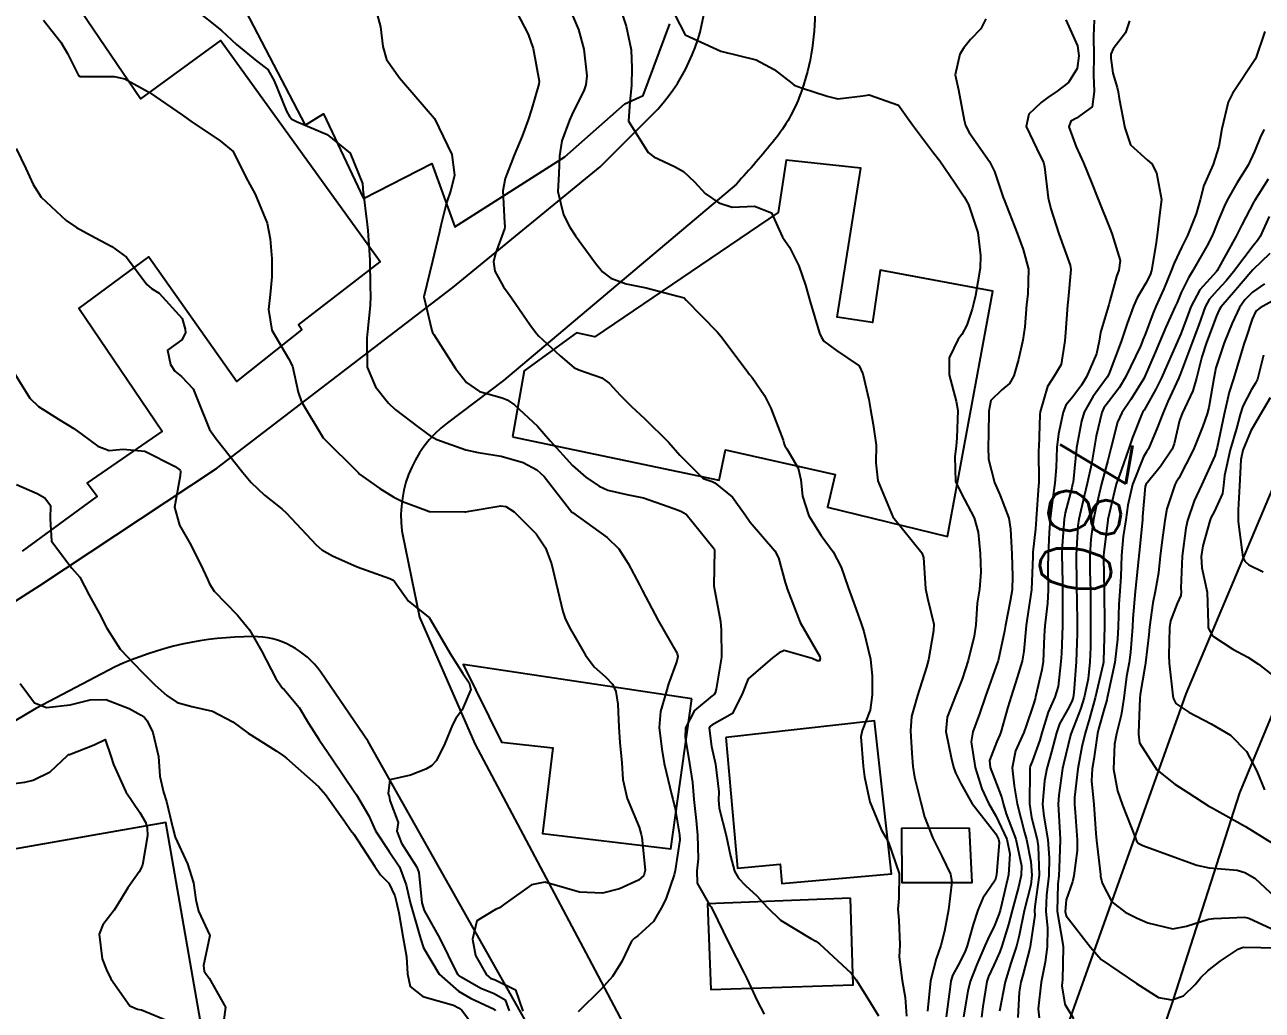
# Model space of a CAD drawing. Header units: metres. Extents: x 318500 to 325275, y 7408834 to 7428799.
# Drawn here: x 321720.1 to 321789.5, y 7422844.1 to 7422899.4 of the extents above; entities that cross this region are included whole.
import ezdxf
from ezdxf.enums import TextEntityAlignment as Align

# ---------------------------------------------------------------- set-up
doc = ezdxf.new("R2010")
doc.units = ezdxf.units.M
doc.header["$MEASUREMENT"] = 0
for name, color, linetype in [('Cotas', 45, 'Continuous'), ('Curvas de Nivel 1m', 11, 'Continuous'), ('Curvas de Nivel 5m', 15, 'Continuous'), ('Edificações', 30, 'Continuous'), ('Vias Primárias', 230, 'Continuous')]:
    doc.layers.add(name, color=color, linetype=linetype)
doc.styles.add('Style-STANDARD', font='STANDARD.shx')

msp = doc.modelspace()

# ---------------------------------------------------------------- linework, layer by layer
at = {"layer": 'Curvas de Nivel 1m', "flags": 128}
for points, elevation in [([(321729.604, 7422900.304), (321731.162, 7422899.065), (321731.994, 7422898.272), (321733.141, 7422897.337), (321733.761, 7422896.876), (321734.112, 7422896.245), (321734.805, 7422894.534), (321734.966, 7422894.232), (321735.098, 7422894.088), (321735.363, 7422893.959), (321737.085, 7422893.232), (321738.371, 7422892.187), (321739.053, 7422890.474), (321739.079, 7422890.208), (321739.075, 7422890.18), (321739.079, 7422890.15), (321739.321, 7422888.175), (321739.358, 7422887.831), (321739.48, 7422886.173), (321739.497, 7422884.693), (321739.505, 7422884.172), (321739.494, 7422883.64), (321739.345, 7422882.174), (321739.311, 7422881.798), (321739.317, 7422880.174), (321739.795, 7422879.062), (321740.512, 7422878.156), (321740.885, 7422877.806), (321742.214, 7422876.786), (321742.863, 7422876.321), (321743.238, 7422876.116), (321744.852, 7422875.539), (321745.548, 7422875.391), (321746.847, 7422875.173), (321748.066, 7422874.827), (321748.836, 7422874.419), (321749.244, 7422874.036), (321750.81, 7422872.044), (321750.845, 7422872.019), (321752.789, 7422870.614), (321753.437, 7422869.98), (321753.954, 7422869.154), (321754.595, 7422867.962), (321754.755, 7422867.656), (321755.635, 7422865.951), (321756.703, 7422864.11), (321756.754, 7422863.939), (321756.697, 7422863.671), (321756.218, 7422862.411), (321756.093, 7422861.946), (321755.765, 7422860.847), (321755.702, 7422859.949), (321755.846, 7422858.733), (321755.979, 7422857.946), (321756.406, 7422856.138), (321756.46, 7422855.941), (321756.592, 7422855.398), (321756.846, 7422853.936), (321756.852, 7422853.649), (321756.588, 7422851.939), (321756.537, 7422851.682), (321756.086, 7422850.383), (321755.88, 7422849.946), (321755.39, 7422849.068), (321754.495, 7422848.264), (321754.317, 7422848.138), (321754.156, 7422847.965), (321753.614, 7422846.832), (321753.091, 7422845.981), (321752.453, 7422845.285), (321751.15, 7422844.009)], 789), ([(321739.832, 7422900.17), (321740.066, 7422899.267), (321740.198, 7422898.164), (321740.411, 7422897.43), (321741.133, 7422896.403), (321741.255, 7422896.272), (321741.358, 7422896.147), (321743.1, 7422894.12), (321744.067, 7422892.11), (321744.229, 7422890.938), (321744.024, 7422890.11), (321743.763, 7422889.389), (321743.447, 7422888.116), (321743.374, 7422887.757), (321742.99, 7422886.12), (321742.504, 7422884.127), (321742.942, 7422882.221), (321742.989, 7422882.12), (321743.059, 7422881.998), (321744.268, 7422880.106), (321744.902, 7422879.309), (321745.62, 7422878.812), (321746.894, 7422878.445), (321747.176, 7422878.349), (321747.588, 7422878.06), (321748.872, 7422876.854), (321749.587, 7422876.033), (321750.84, 7422874.658), (321751.587, 7422874.009), (321752.328, 7422873.5), (321752.823, 7422873.268), (321753.881, 7422873.035), (321754.819, 7422872.837), (321756.518, 7422872.238), (321756.812, 7422872.129), (321756.955, 7422872.081), (321757.217, 7422871.934), (321758.781, 7422869.975), (321758.799, 7422869.91), (321758.76, 7422867.91), (321759.139, 7422865.904), (321759.181, 7422865.445), (321759.195, 7422863.903), (321758.891, 7422862.116), (321758.835, 7422861.908), (321758.783, 7422861.804), (321758.677, 7422861.726), (321757.675, 7422860.915), (321757.181, 7422859.932), (321757.159, 7422859.415), (321757.405, 7422857.928), (321757.56, 7422856.876), (321757.643, 7422855.924), (321757.767, 7422854.737), (321757.852, 7422853.921), (321757.877, 7422852.594), (321757.805, 7422851.921), (321757.828, 7422851.216), (321758.521, 7422850.011), (321758.567, 7422849.955), (321758.598, 7422849.909), (321758.683, 7422849.742), (321759.584, 7422847.894), (321760.464, 7422846.178), (321760.611, 7422845.878), (321761.194, 7422844.619), (321761.591, 7422843.868)], 788), ([(321747.719, 7422900.065), (321748.358, 7422898.862), (321748.624, 7422898.055), (321748.96, 7422896.223), (321748.95, 7422896.052), (321748.53, 7422894.627), (321748.356, 7422894.051), (321748.018, 7422893.124), (321747.568, 7422892.063), (321747.057, 7422890.763), (321746.936, 7422890.072), (321747.023, 7422888.276), (321747.049, 7422888.07), (321747.052, 7422888.037), (321747.018, 7422887.935), (321746.522, 7422886.553), (321746.415, 7422886.079), (321746.475, 7422885.567), (321746.976, 7422884.671), (321747.227, 7422884.321), (321747.41, 7422884.063), (321748.485, 7422882.509), (321748.831, 7422882.042), (321748.938, 7422881.927), (321750.144, 7422880.806), (321750.912, 7422880.16), (321751.195, 7422880.016), (321752.478, 7422879.568), (321752.903, 7422879.272), (321753.519, 7422878.604), (321754.152, 7422877.971), (321754.88, 7422877.293), (321756.249, 7422875.946), (321756.849, 7422875.238), (321758.158, 7422873.92), (321758.666, 7422873.75), (321758.828, 7422873.684), (321759.818, 7422872.888), (321760.526, 7422871.884), (321760.804, 7422871.486), (321762.191, 7422869.866), (321762.397, 7422869.484), (321762.762, 7422868.096), (321762.816, 7422867.915), (321762.834, 7422867.859), (321762.883, 7422867.733), (321763.61, 7422865.847), (321764.702, 7422863.941), (321764.731, 7422863.83), (321764.699, 7422863.693), (321764.566, 7422863.699), (321764.283, 7422863.836), (321762.706, 7422864.281), (321762.427, 7422864.14), (321762.061, 7422863.866), (321760.688, 7422862.693), (321760.38, 7422861.884), (321759.816, 7422860.74), (321758.653, 7422860.084), (321758.545, 7422860.019), (321758.511, 7422859.912), (321758.635, 7422858.896), (321758.852, 7422857.907), (321759.046, 7422856.345), (321759.033, 7422855.904), (321759.072, 7422855.424), (321759.451, 7422853.897), (321759.704, 7422852.741), (321759.925, 7422851.889), (321760.154, 7422851.503), (321760.532, 7422851.1), (321761.172, 7422850.519), (321761.759, 7422849.868), (321762.509, 7422849.145), (321764.201, 7422848.128), (321764.492, 7422847.968), (321764.687, 7422847.827), (321766.466, 7422846.179), (321766.75, 7422845.797), (321767.245, 7422844.999), (321767.999, 7422843.784)], 787), ([(321750.789, 7422900.026), (321751.166, 7422899.115), (321751.468, 7422898.015), (321751.634, 7422896.512), (321751.593, 7422896.013), (321751.472, 7422895.667), (321751.115, 7422894.993), (321750.796, 7422894.334), (321750.668, 7422894.024), (321750.243, 7422892.868), (321750.106, 7422892.03), (321750.064, 7422891.026), (321750.007, 7422890.03), (321750.338, 7422888.719), (321750.683, 7422888.023), (321751.013, 7422887.534), (321752.136, 7422886.003), (321752.516, 7422885.528), (321752.982, 7422885.175), (321753.853, 7422884.851), (321754.977, 7422884.618), (321756.754, 7422884.161), (321756.972, 7422884.108), (321757.092, 7422884.059), (321757.221, 7422883.936), (321758.944, 7422882.164), (321759.162, 7422881.908), (321759.904, 7422880.922), (321760.67, 7422879.892), (321760.774, 7422879.757), (321760.907, 7422879.593), (321761.615, 7422878.59), (321761.961, 7422877.869), (321762.651, 7422876.074), (321762.712, 7422875.861), (321762.752, 7422875.754), (321762.857, 7422875.594), (321763.502, 7422874.505), (321763.648, 7422873.848), (321763.736, 7422872.937), (321764.095, 7422871.841), (321764.793, 7422870.724), (321765.454, 7422869.82), (321765.903, 7422868.945), (321766.291, 7422867.807), (321766.742, 7422866.584), (321767.028, 7422865.797), (321767.173, 7422865.346), (321767.552, 7422863.791), (321767.637, 7422862.844), (321767.64, 7422861.79), (321767.53, 7422860.929), (321767.079, 7422859.796), (321767, 7422859.441), (321767.132, 7422857.795), (321767.22, 7422857.188), (321767.508, 7422855.791), (321768.169, 7422854.191), (321768.407, 7422853.782), (321768.566, 7422853.51), (321769.168, 7422851.771), (321769.145, 7422850.389), (321769.085, 7422849.772), (321769.141, 7422849.14), (321769.193, 7422847.769), (321769.165, 7422847.084), (321769.325, 7422845.767), (321769.493, 7422844.807), (321769.575, 7422843.763)], 786), ([(321756.582, 7422899.949), (321757.163, 7422898.811), (321759.15, 7422897.91), (321761.145, 7422897.422), (321762.146, 7422896.88), (321763.132, 7422896.099), (321763.276, 7422896.003), (321763.688, 7422895.852), (321765.123, 7422895.373), (321765.713, 7422895.232), (321767.124, 7422895.391), (321767.476, 7422895.453), (321769.116, 7422894.863), (321769.9, 7422893.768), (321771.077, 7422892.189), (321771.431, 7422891.746), (321772.286, 7422890.51), (321772.8, 7422889.733), (321773.043, 7422889.296), (321773.566, 7422887.722), (321773.716, 7422886.435), (321773.704, 7422885.719), (321773.447, 7422884.193), (321773.337, 7422883.724), (321773.262, 7422883.429), (321772.952, 7422882.537), (321772.666, 7422882.011), (321772.466, 7422881.735), (321771.966, 7422880.703), (321771.957, 7422879.74), (321772.36, 7422878.274), (321772.451, 7422877.734), (321772.389, 7422876.213), (321772.349, 7422875.735), (321772.273, 7422875.154), (321772.322, 7422873.735), (321772.825, 7422872.742), (321773.371, 7422871.722), (321773.594, 7422870.922), (321773.697, 7422869.716), (321773.734, 7422868.68), (321773.661, 7422867.716), (321773.541, 7422866.926), (321773.455, 7422865.719), (321773.368, 7422865.072), (321773.025, 7422863.725), (321772.689, 7422862.675), (321772.317, 7422861.725), (321771.86, 7422860.535), (321771.785, 7422859.733), (321772.079, 7422858.277), (321772.204, 7422857.726), (321772.311, 7422857.419), (321772.611, 7422856.812), (321773.243, 7422855.714), (321774.574, 7422853.985), (321774.732, 7422853.698), (321774.765, 7422853.499), (321774.624, 7422851.699), (321774.537, 7422851.394), (321773.855, 7422850.378), (321773.577, 7422849.709), (321773.308, 7422848.912), (321772.966, 7422847.715), (321772.843, 7422847.358), (321772.473, 7422846.615), (321772.155, 7422846.034), (321772.062, 7422845.726), (321771.995, 7422845.267), (321771.794, 7422843.73)], 784), ([(321774.022, 7422899.717), (321773.744, 7422899.149), (321773.162, 7422898.552), (321772.793, 7422898.096), (321772.563, 7422897.736), (321772.308, 7422896.569), (321772.491, 7422895.736), (321772.812, 7422894.026), (321772.875, 7422893.732), (321773.094, 7422893.339), (321774.227, 7422891.713), (321774.512, 7422891.156), (321775, 7422889.701), (321775.048, 7422889.568), (321775.768, 7422887.689), (321776.106, 7422886.779), (321776.412, 7422885.679), (321776.382, 7422884.276), (321776.304, 7422883.68), (321776.199, 7422882.434), (321776.094, 7422881.683), (321775.854, 7422880.611), (321775.582, 7422879.69), (321775.354, 7422879.252), (321774.908, 7422878.893), (321774.306, 7422878.302), (321774.185, 7422877.711), (321774.172, 7422876.408), (321774.141, 7422875.711), (321774.163, 7422875.02), (321774.508, 7422873.705), (321774.829, 7422872.982), (321775.311, 7422871.692), (321775.402, 7422871.09), (321775.475, 7422869.69), (321775.524, 7422868.445), (321775.49, 7422867.689), (321775.392, 7422867.049), (321775.121, 7422865.694), (321775.061, 7422865.359), (321774.711, 7422863.7), (321774.7, 7422863.664), (321773.995, 7422861.707), (321773.657, 7422860.718), (321773.289, 7422859.714), (321773.206, 7422859.15), (321773.421, 7422857.712), (321773.794, 7422856.523), (321774.168, 7422855.704), (321774.589, 7422854.993), (321775.199, 7422853.691), (321775.368, 7422852.878), (321775.283, 7422851.689), (321774.913, 7422850.083), (321774.815, 7422849.696), (321774.751, 7422849.462), (321774.507, 7422848.847), (321774.123, 7422848.076), (321773.963, 7422847.705), (321773.516, 7422846.668), (321773.138, 7422845.713), (321773.001, 7422845.169), (321772.759, 7422843.717)], 783), ([(321778.515, 7422899.657), (321779.158, 7422898.195), (321779.229, 7422897.649), (321779.143, 7422896.933), (321778.648, 7422896.142), (321778.016, 7422895.661), (321777.489, 7422895.302), (321777.12, 7422895.019), (321776.433, 7422894.358), (321776.28, 7422893.682), (321777.075, 7422892.032), (321777.252, 7422891.668), (321777.316, 7422891.419), (321777.522, 7422889.665), (321777.658, 7422889.047), (321778.114, 7422887.659), (321778.756, 7422885.899), (321778.789, 7422885.652), (321778.638, 7422883.991), (321778.599, 7422883.654), (321778.493, 7422882.109), (321778.459, 7422881.655), (321778.252, 7422880.331), (321777.853, 7422879.661), (321777.479, 7422879.097), (321777.062, 7422877.668), (321777.046, 7422877.51), (321776.983, 7422875.669), (321776.979, 7422875.549), (321776.986, 7422873.669), (321776.977, 7422873.53), (321776.851, 7422871.67), (321776.847, 7422871.632), (321776.801, 7422871.101), (321776.661, 7422869.793), (321776.663, 7422869.672), (321776.664, 7422869.556), (321776.583, 7422867.673), (321776.335, 7422866.077), (321776.273, 7422865.677), (321776.149, 7422864.237), (321776.048, 7422863.68), (321775.776, 7422862.769), (321775.442, 7422861.689), (321775.262, 7422861.1), (321774.864, 7422859.697), (321774.807, 7422859.538), (321774.642, 7422859.173), (321774.228, 7422858.102), (321774.26, 7422857.704), (321774.611, 7422856.801), (321774.921, 7422856.013), (321774.991, 7422855.694), (321775.166, 7422855.117), (321775.701, 7422853.683), (321776.024, 7422852.201), (321776.01, 7422851.678), (321775.845, 7422850.992), (321775.501, 7422849.685), (321775.298, 7422848.898), (321774.922, 7422847.694), (321774.807, 7422847.374), (321774.474, 7422846.618), (321774.177, 7422845.99), (321774.081, 7422845.704), (321773.842, 7422844.31), (321773.779, 7422843.707)], 782), ([(321780.098, 7422899.636), (321780.067, 7422898.736), (321780.071, 7422897.636), (321780.063, 7422896.56), (321780.101, 7422895.635), (321779.984, 7422894.77), (321779.107, 7422894.144), (321778.782, 7422893.976), (321778.675, 7422893.654), (321779.083, 7422892.54), (321779.501, 7422891.644), (321779.954, 7422890.531), (321780.302, 7422889.631), (321781.023, 7422887.828), (321781.109, 7422887.619), (321781.548, 7422886.154), (321781.477, 7422885.613), (321781.355, 7422885.254), (321780.974, 7422883.889), (321780.913, 7422883.678), (321780.895, 7422883.621), (321780.451, 7422882.124), (321780.372, 7422881.629), (321780.217, 7422880.915), (321779.664, 7422879.639), (321779.386, 7422879.17), (321778.903, 7422878.51), (321778.514, 7422878.035), (321778.349, 7422877.655), (321778.088, 7422876.441), (321778.006, 7422875.659), (321777.959, 7422874.549), (321777.886, 7422873.66), (321777.749, 7422872.738), (321777.628, 7422871.662), (321777.573, 7422870.888), (321777.508, 7422869.663), (321777.499, 7422868.936), (321777.516, 7422867.662), (321777.484, 7422866.928), (321777.334, 7422865.664), (321777.288, 7422865.098), (321777.226, 7422863.665), (321777.167, 7422863.194), (321776.811, 7422861.669), (321776.781, 7422861.567), (321776.673, 7422861.21), (321776.288, 7422860.043), (321776.148, 7422859.678), (321775.676, 7422858.642), (321775.491, 7422857.687), (321775.616, 7422856.691), (321775.784, 7422855.682), (321776.186, 7422854.066), (321776.3, 7422853.674), (321776.552, 7422852.438), (321776.607, 7422851.669), (321776.535, 7422851.131), (321776.168, 7422849.675), (321775.883, 7422848.296), (321775.731, 7422847.681), (321775.428, 7422846.734), (321775.104, 7422845.69), (321774.781, 7422844.033)], 781), ([(321789.673, 7422899.007), (321789.166, 7422897.51), (321789.15, 7422897.471), (321787.845, 7422895.529), (321787.616, 7422895.039), (321787.257, 7422893.538), (321787.09, 7422892.557), (321786.769, 7422891.545), (321786.252, 7422890.362), (321786.042, 7422889.555), (321785.824, 7422888.772), (321785.326, 7422887.565), (321785.014, 7422886.921), (321784.577, 7422886.002), (321784.41, 7422885.576), (321783.997, 7422884.568), (321783.558, 7422883.584), (321783.386, 7422883.163), (321782.946, 7422882.012), (321782.829, 7422881.704), (321782.786, 7422881.592), (321782.689, 7422881.345), (321781.859, 7422879.606), (321781.503, 7422879.019), (321780.899, 7422878.228), (321780.634, 7422877.884), (321780.517, 7422877.626), (321780.203, 7422876.297), (321780.088, 7422875.632), (321779.941, 7422874.724), (321779.701, 7422873.637), (321779.533, 7422872.936), (321779.236, 7422871.644), (321779.181, 7422871.268), (321779.091, 7422869.645), (321779.101, 7422867.982), (321779.108, 7422867.645), (321779.114, 7422867.285), (321779.141, 7422865.644), (321779.141, 7422865.226), (321779.089, 7422863.644), (321778.959, 7422861.923), (321778.911, 7422861.647), (321778.855, 7422861.47), (321778.672, 7422861.084), (321778.154, 7422860.159), (321777.978, 7422859.657), (321777.7, 7422858.593), (321777.442, 7422857.662), (321777.316, 7422856.96), (321777.206, 7422855.664), (321777.271, 7422854.979), (321777.49, 7422853.656), (321777.566, 7422852.644), (321777.556, 7422851.655), (321777.431, 7422850.558), (321777.386, 7422849.657), (321777.47, 7422848.691), (321777.468, 7422847.655), (321777.347, 7422846.787), (321777.124, 7422845.66), (321776.952, 7422844.169), (321777.007, 7422843.661)], 779), ([(321789.636, 7422893.505), (321789.446, 7422893.157), (321789.088, 7422892.279), (321788.725, 7422891.515), (321788.092, 7422890.497), (321787.546, 7422889.533), (321787.386, 7422889.193), (321787.032, 7422888.34), (321786.805, 7422887.762), (321786.71, 7422887.545), (321786.423, 7422886.958), (321785.61, 7422885.561), (321785.379, 7422885.18), (321784.982, 7422884.354), (321784.741, 7422883.804), (321784.632, 7422883.573), (321784.108, 7422882.423), (321783.764, 7422881.582), (321783.524, 7422880.994), (321782.92, 7422879.613), (321782.909, 7422879.59), (321782.143, 7422878.36), (321781.64, 7422877.609), (321781.405, 7422877.089), (321781.037, 7422875.617), (321780.853, 7422874.94), (321780.499, 7422873.625), (321780.188, 7422872.261), (321780.063, 7422871.631), (321779.911, 7422870.515), (321779.856, 7422869.634), (321779.859, 7422868.722), (321779.884, 7422867.633), (321779.895, 7422866.48), (321779.897, 7422865.632), (321779.884, 7422864.46), (321779.856, 7422863.633), (321779.751, 7422862.695), (321779.535, 7422861.637), (321779.331, 7422860.979), (321778.801, 7422859.648), (321778.763, 7422859.534), (321778.64, 7422858.991), (321778.369, 7422857.908), (321778.315, 7422857.653), (321778.105, 7422856.155), (321778.077, 7422855.655), (321778.167, 7422854.055), (321778.181, 7422853.646), (321778.126, 7422852.066), (321778.108, 7422851.646), (321778.061, 7422851.172), (321778.017, 7422849.648), (321778.337, 7422847.797), (321778.36, 7422847.642), (321778.314, 7422845.791), (321778.296, 7422845.642), (321778.287, 7422845.472), (321778.448, 7422844.432), (321778.937, 7422843.635)], 778), ([(321719.636, 7422892.434), (321720.172, 7422891.315), (321720.599, 7422890.425), (321721.039, 7422889.705), (321722.437, 7422888.399), (321723.014, 7422888.016), (321723.809, 7422887.577), (321724.999, 7422886.948), (321725.833, 7422886.352), (321726.975, 7422884.819), (321727.227, 7422884.59), (321727.655, 7422884.33), (321728.949, 7422882.91), (321729.111, 7422882.307), (321729.139, 7422882.105), (321728.931, 7422881.707), (321728.122, 7422881.122), (321728.297, 7422880.319), (321728.542, 7422879.951), (321728.903, 7422879.657), (321729.556, 7422878.959), (321729.828, 7422878.296), (321730.473, 7422876.679), (321730.753, 7422876.282), (321730.858, 7422876.144), (321732.354, 7422874.265), (321732.824, 7422873.71), (321733.565, 7422872.997), (321734.541, 7422872.234), (321734.806, 7422871.99), (321736.455, 7422870.205), (321736.776, 7422869.932), (321737.38, 7422869.585), (321738.762, 7422868.976), (321740.598, 7422868.307), (321740.751, 7422868.235), (321740.863, 7422868.148), (321741.65, 7422867.047), (321742.731, 7422866.191), (321742.801, 7422866.119), (321742.913, 7422865.932), (321743.97, 7422864.107), (321744.683, 7422862.981), (321745.044, 7422862.463), (321745.146, 7422862.093), (321744.659, 7422860.951), (321744.3, 7422860.457), (321744.11, 7422860.105), (321743.679, 7422859.065), (321743.204, 7422858.114), (321742.924, 7422857.81), (321742.615, 7422857.627), (321741.759, 7422857.285), (321740.603, 7422857.022), (321740.496, 7422856.247), (321740.538, 7422856.151), (321740.552, 7422856.113), (321740.587, 7422855.857), (321741.062, 7422854.627), (321740.991, 7422854.144), (321741.24, 7422853.46), (321742.112, 7422852.126), (321742.226, 7422851.814), (321742.386, 7422850.122), (321742.514, 7422849.69), (321743.397, 7422848.111), (321744.319, 7422846.245), (321744.404, 7422846.101), (321744.459, 7422846.048), (321745.702, 7422845.331), (321746.45, 7422845.03), (321747.061, 7422844.675), (321747.293, 7422844.057)], 791), ([(321789.854, 7422890.717), (321789.078, 7422889.51), (321789.068, 7422889.491), (321789.049, 7422889.452), (321788.383, 7422888.166), (321788.054, 7422887.524), (321787.001, 7422885.592), (321786.959, 7422885.541), (321786.02, 7422884.518), (321785.524, 7422883.562), (321785.373, 7422883.154), (321784.947, 7422882.052), (321784.803, 7422881.71), (321784.742, 7422881.572), (321784.196, 7422880.308), (321783.879, 7422879.58), (321783.562, 7422878.932), (321782.893, 7422877.768), (321782.822, 7422877.66), (321782.785, 7422877.592), (321782.24, 7422876.228), (321782.038, 7422875.602), (321781.612, 7422874.373), (321781.338, 7422873.613), (321781.231, 7422873.217), (321780.87, 7422871.619), (321780.862, 7422871.566), (321780.803, 7422871.149), (321780.632, 7422869.772), (321780.62, 7422869.622), (321780.622, 7422869.466), (321780.659, 7422867.622), (321780.669, 7422865.683), (321780.669, 7422865.621), (321780.624, 7422863.698), (321780.625, 7422863.621), (321780.607, 7422863.53), (321780.158, 7422861.628), (321779.83, 7422860.465), (321779.581, 7422859.636), (321779.403, 7422858.874), (321779.184, 7422857.642), (321778.996, 7422856.037), (321779.001, 7422855.644), (321779.035, 7422855.201), (321779.141, 7422853.634), (321779.135, 7422853.06), (321778.948, 7422851.636), (321778.874, 7422851.299), (321778.526, 7422850.282), (321778.462, 7422849.641), (321778.516, 7422849.382), (321779.884, 7422847.626), (321780.48, 7422846.945), (321782.46, 7422845.59), (321783.694, 7422844.813), (321784.451, 7422844.684), (321785.112, 7422844.895), (321785.754, 7422845.547), (321786.08, 7422845.932), (321786.471, 7422846.297), (321787.158, 7422846.852), (321788.17, 7422847.515), (321788.389, 7422847.614), (321788.492, 7422847.628), (321790.392, 7422847.591)], 777), ([(321789.913, 7422888.625), (321789.401, 7422887.506), (321789.253, 7422887.272), (321789.015, 7422886.985), (321787.912, 7422885.526), (321787.501, 7422885.024), (321786.984, 7422884.478), (321786.545, 7422883.978), (321786.32, 7422883.55), (321785.959, 7422882.55), (321785.591, 7422881.56), (321784.922, 7422879.756), (321784.866, 7422879.625), (321784.846, 7422879.571), (321784.232, 7422878.244), (321783.941, 7422877.579), (321783.652, 7422876.808), (321783.133, 7422875.587), (321783.027, 7422875.42), (321782.855, 7422875.138), (321782.238, 7422873.599), (321781.987, 7422872.438), (321781.866, 7422871.604), (321781.727, 7422870.675), (321781.63, 7422869.607), (321781.584, 7422868.423), (321781.529, 7422867.608), (321781.481, 7422866.877), (321781.437, 7422865.609), (321781.408, 7422864.921), (321781.26, 7422863.612), (321780.863, 7422861.798), (321780.828, 7422861.618), (321780.805, 7422861.491), (321780.672, 7422861.063), (321780.349, 7422859.93), (321780.284, 7422859.625), (321780.072, 7422858.185), (321779.987, 7422857.629), (321779.951, 7422856.967), (321780.078, 7422855.628), (321780.192, 7422854.009), (321780.223, 7422853.623), (321780.451, 7422851.711), (321780.458, 7422851.621), (321780.536, 7422851.231), (321781.095, 7422850.181), (321781.827, 7422849.6), (321782.515, 7422849.258), (321783.1, 7422848.995), (321784.506, 7422848.655), (321785.265, 7422848.802), (321786.515, 7422849.197), (321786.809, 7422849.242), (321788.517, 7422849.308), (321788.761, 7422849.262), (321790.505, 7422848.458)], 776), ([(321789.646, 7422884.848), (321788.983, 7422884.381), (321788.536, 7422883.957), (321788.238, 7422883.521), (321787.84, 7422882.644), (321787.395, 7422881.533), (321786.926, 7422880.136), (321786.801, 7422879.542), (321786.528, 7422877.913), (321786.433, 7422877.547), (321786.189, 7422876.86), (321785.675, 7422875.558), (321784.844, 7422873.943), (321784.697, 7422873.715), (321784.617, 7422873.572), (321784.172, 7422872.224), (321784.051, 7422871.578), (321783.901, 7422870.471), (321783.801, 7422869.58), (321783.711, 7422868.64), (321783.518, 7422867.582), (321783.377, 7422866.957), (321783.198, 7422865.585), (321783.157, 7422865.152), (321782.974, 7422863.587), (321782.944, 7422863.341), (321782.682, 7422861.815), (321782.66, 7422861.59), (321782.576, 7422859.666), (321782.575, 7422859.591), (321782.643, 7422859.098), (321783.615, 7422857.58), (321784.612, 7422856.784), (321785.353, 7422856.305), (321786.531, 7422855.541), (321786.599, 7422855.5), (321786.675, 7422855.463), (321788.583, 7422854.409), (321790.052, 7422853.495)], 774), ([(321790.407, 7422884.068), (321789.4, 7422883.506), (321789.166, 7422883.309), (321788.96, 7422882.862), (321788.617, 7422881.843), (321788.504, 7422881.517), (321788.312, 7422880.898), (321787.906, 7422879.525), (321787.672, 7422878.765), (321787.395, 7422877.532), (321786.988, 7422875.664), (321786.957, 7422875.539), (321786.857, 7422875.206), (321786.119, 7422873.551), (321785.712, 7422872.671), (321785.329, 7422871.562), (321785.233, 7422871.134), (321785.034, 7422869.566), (321784.964, 7422867.769), (321784.979, 7422867.567), (321784.959, 7422867.365), (321784.75, 7422866.915), (321784.375, 7422865.935), (321784.32, 7422865.574), (321784.288, 7422863.992), (321784.305, 7422863.574), (321784.512, 7422861.742), (321784.542, 7422861.571), (321784.676, 7422861.304), (321785.413, 7422860.815), (321786.659, 7422860.161), (321787.739, 7422859.524), (321788.637, 7422858.618), (321789.219, 7422857.504), (321789.644, 7422856.466)], 773), ([(321789.598, 7422880.838), (321789.26, 7422879.507), (321789.147, 7422879.278), (321788.911, 7422878.914), (321788.424, 7422877.99), (321788.289, 7422877.519), (321788.086, 7422876.73), (321787.726, 7422875.527), (321787.401, 7422874.087), (321787.35, 7422873.532), (321787.288, 7422873.079), (321786.818, 7422872.048), (321786.639, 7422871.717), (321786.574, 7422871.544), (321786.194, 7422870.144), (321786.1, 7422869.55), (321786.142, 7422868.917), (321786.437, 7422867.545), (321786.492, 7422865.785), (321786.493, 7422865.544), (321786.723, 7422865.098), (321787.877, 7422864.358), (321788.706, 7422863.905), (321789.303, 7422863.504), (321790.689, 7422862.429)], 772), ([(321719.583, 7422879.753), (321720.405, 7422878.425), (321720.883, 7422877.968), (321722.021, 7422877.255), (321722.865, 7422876.735), (321723.365, 7422876.382), (321724.218, 7422875.737), (321724.847, 7422875.497), (321725.632, 7422875.569), (321726.847, 7422875.466), (321728.556, 7422874.593), (321728.831, 7422874.387), (321728.859, 7422874.31), (321728.828, 7422874.072), (321728.522, 7422872.314), (321728.795, 7422871.305), (321729.37, 7422870.301), (321730.014, 7422869.038), (321730.368, 7422868.286), (321730.486, 7422868.023), (321730.743, 7422867.602), (321732.048, 7422866.267), (321732.718, 7422865.43), (321733.394, 7422864.25), (321734.21, 7422862.704), (321734.512, 7422862.232), (321734.589, 7422862.151), (321734.669, 7422862.085), (321735.516, 7422861.075), (321736.024, 7422860.209), (321736.636, 7422859.259), (321737.368, 7422858.193), (321738.593, 7422856.374), (321738.732, 7422856.178), (321739.408, 7422854.997), (321739.794, 7422854.162), (321740.553, 7422853.004), (321741.14, 7422852.141), (321741.518, 7422851.123), (321741.739, 7422850.132), (321742.246, 7422848.372), (321742.322, 7422848.123), (321742.482, 7422847.604), (321743.367, 7422846.111), (321744.451, 7422845.155), (321745.119, 7422844.763), (321746.441, 7422844.146), (321746.487, 7422844.116), (321746.502, 7422844.069)], 792), ([(321789.961, 7422878.443), (321789.403, 7422877.505), (321789.216, 7422877.176), (321788.876, 7422876.606), (321788.432, 7422875.516), (321788.318, 7422874.982), (321788.251, 7422873.519), (321788.178, 7422872.161), (321788.166, 7422871.52), (321788.38, 7422869.922), (321788.431, 7422869.515), (321788.546, 7422869.282), (321788.776, 7422869.083), (321789.58, 7422868.694)], 771), ([(321719.658, 7422873.595), (321720.817, 7422873.084), (321721.252, 7422872.851), (321721.558, 7422872.409), (321721.546, 7422871.662), (321721.611, 7422870.408), (321722.758, 7422868.901), (321723.201, 7422868.383), (321723.74, 7422867.375), (321724.288, 7422866.367), (321724.717, 7422865.523), (321725.468, 7422864.352), (321726.681, 7422863.077), (321727.438, 7422862.328), (321728.092, 7422861.746), (321728.661, 7422861.367), (321729.493, 7422861.132), (321730.656, 7422860.874), (321731.784, 7422860.269), (321732.641, 7422859.641), (321734.222, 7422858.64), (321734.622, 7422858.375), (321734.805, 7422858.227), (321736.597, 7422856.649), (321736.995, 7422856.196), (321738.058, 7422854.702), (321738.416, 7422854.182), (321738.567, 7422853.974), (321739.759, 7422852.162), (321740.074, 7422851.695), (321740.531, 7422851.229), (321740.883, 7422850.504), (321740.976, 7422850.143), (321741.101, 7422849.551), (321741.337, 7422848.137), (321741.52, 7422847.089), (321741.594, 7422846.133), (321741.741, 7422845.419), (321742.447, 7422844.86), (321744.166, 7422844.38), (321744.441, 7422844.222), (321744.519, 7422844.177), (321744.633, 7422844.097), (321745.292, 7422843.222)], 793), ([(321719.869, 7422862.428), (321720.659, 7422861.347), (321721.334, 7422861.087), (321722.658, 7422861.222), (321723.797, 7422861.509), (321724.662, 7422861.525), (321725.983, 7422861.021), (321726.653, 7422860.643), (321726.833, 7422860.518), (321726.992, 7422860.335), (321727.303, 7422859.668), (321727.622, 7422858.325), (321727.7, 7422857.227), (321727.91, 7422856.32), (321728.075, 7422855.808), (321728.423, 7422854.312), (321728.562, 7422853.798), (321729.254, 7422852.299), (321729.58, 7422851.238), (321729.722, 7422850.292), (321729.868, 7422849.654), (321730.49, 7422848.28), (321730.141, 7422846.609), (321730.183, 7422846.284), (321730.29, 7422846.114), (321730.456, 7422845.902), (321731.382, 7422844.271), (321731.269, 7422843.43)], 794)]:
    msp.add_lwpolyline(points, dxfattribs=dict(at, elevation=elevation))
at = {"layer": 'Curvas de Nivel 5m', "flags": 128}
for points, elevation in [([(321721.168, 7422899.636), (321722.147, 7422898.405), (321722.525, 7422897.78), (321723.131, 7422896.534), (321723.221, 7422896.478), (321725.131, 7422896.483), (321725.74, 7422896.354), (321727.119, 7422895.581), (321728.958, 7422894.312), (321729.099, 7422894.212), (321729.426, 7422893.974), (321731.079, 7422892.865), (321731.807, 7422892.273), (321732.534, 7422890.787), (321732.828, 7422890.262), (321733.044, 7422889.887), (321733.71, 7422888.25), (321733.882, 7422887.371), (321733.974, 7422886.245), (321733.98, 7422885.245), (321733.886, 7422884.246), (321733.789, 7422883.416), (321733.983, 7422882.244), (321734.916, 7422880.655), (321735.132, 7422880.227), (321735.447, 7422878.773), (321735.646, 7422878.219), (321736.86, 7422876.2), (321738.831, 7422874.236), (321738.895, 7422874.179), (321740.034, 7422873.373), (321740.817, 7422872.874), (321741.31, 7422872.638), (321742.674, 7422872.122), (321742.809, 7422872.081), (321742.854, 7422872.075), (321744.809, 7422872.051), (321744.854, 7422872.055), (321745.037, 7422872.097), (321746.813, 7422872.393), (321747.098, 7422872.351), (321747.564, 7422872.059), (321748.792, 7422870.822), (321749.32, 7422870.035), (321749.66, 7422869.138), (321749.922, 7422868.028), (321750.297, 7422866.462), (321750.44, 7422866.023), (321750.722, 7422865.483), (321751.565, 7422864.007), (321752.058, 7422863.363), (321752.688, 7422862.798), (321753.081, 7422862.381), (321753.275, 7422861.981), (321753.381, 7422861.268), (321753.435, 7422859.978), (321753.501, 7422859.113), (321753.601, 7422857.975), (321753.669, 7422857.033), (321753.9, 7422855.97), (321754.576, 7422854.362), (321754.697, 7422853.959), (321754.72, 7422853.806), (321754.919, 7422851.956), (321754.84, 7422851.654), (321754.534, 7422851.4), (321753.467, 7422850.913), (321752.527, 7422850.662), (321751.232, 7422850.714), (321750.529, 7422850.928), (321749.283, 7422851.282), (321748.531, 7422851.134), (321747.046, 7422850.062), (321746.744, 7422849.839), (321746.515, 7422849.755), (321745.474, 7422849.117), (321745.226, 7422848.089), (321745.399, 7422847.163), (321746.014, 7422846.077), (321746.264, 7422845.879), (321746.457, 7422845.813), (321747.634, 7422845.235), (321748.055, 7422844.046)], 790), ([(321753.626, 7422899.986), (321753.843, 7422899.31), (321754.122, 7422897.98), (321754.159, 7422896.961), (321754.148, 7422895.98), (321754.045, 7422895.052), (321753.971, 7422893.981), (321755.074, 7422892.22), (321755.4, 7422891.965), (321756.555, 7422891.438), (321757.062, 7422891.145), (321757.689, 7422890.563), (321758.282, 7422889.922), (321759.042, 7422889.388), (321759.787, 7422889.155), (321761.04, 7422889.198), (321761.992, 7422888.833), (321762.429, 7422887.869), (321762.622, 7422887.474), (321763.006, 7422886.912), (321763.523, 7422885.852), (321763.9, 7422884.767), (321764.163, 7422883.842), (321764.695, 7422882.082), (321764.797, 7422881.832), (321764.937, 7422881.64), (321765.636, 7422881.116), (321766.917, 7422880.25), (321767.127, 7422879.807), (321767.45, 7422878.356), (321767.557, 7422877.8), (321767.71, 7422876.965), (321767.866, 7422875.795), (321767.854, 7422874.799), (321767.962, 7422873.793), (321768.81, 7422871.78), (321770.423, 7422869.755), (321770.521, 7422869.497), (321770.633, 7422867.752), (321770.752, 7422867.209), (321771.1, 7422865.746), (321771.091, 7422865.38), (321770.798, 7422863.749), (321770.696, 7422863.337), (321770.178, 7422861.758), (321769.85, 7422860.574), (321769.802, 7422859.763), (321769.868, 7422858.525), (321769.922, 7422857.76), (321770.027, 7422857.172), (321770.37, 7422855.753), (321770.588, 7422854.943), (321771.041, 7422853.743), (321771.545, 7422852.745), (321772.034, 7422851.728), (321772.111, 7422851.302), (321771.934, 7422849.729), (321771.702, 7422848.532), (321771.497, 7422847.735), (321771.235, 7422846.983), (321770.924, 7422845.743), (321770.745, 7422844.047)], 785), ([(321782.085, 7422899.606), (321781.847, 7422898.933), (321781.156, 7422898.039), (321781.036, 7422897.738), (321781.026, 7422897.622), (321781.033, 7422897.506), (321781.141, 7422896.674), (321781.388, 7422895.871), (321781.443, 7422895.615), (321781.5, 7422895.238), (321781.816, 7422893.609), (321782.134, 7422892.653), (321783.082, 7422891.79), (321783.332, 7422891.587), (321783.588, 7422891.069), (321783.866, 7422889.582), (321783.774, 7422888.848), (321783.637, 7422887.584), (321783.559, 7422887.041), (321783.302, 7422885.587), (321783.231, 7422885.353), (321782.989, 7422884.877), (321782.514, 7422884.059), (321782.298, 7422883.6), (321781.944, 7422882.617), (321781.612, 7422881.61), (321780.922, 7422879.784), (321780.827, 7422879.621), (321780.028, 7422878.509), (321779.543, 7422877.64), (321779.378, 7422877.147), (321779.111, 7422875.646), (321778.91, 7422873.718), (321778.899, 7422873.649), (321778.887, 7422873.602), (321778.836, 7422873.409), (321778.469, 7422872), (321778.415, 7422871.654), (321778.3, 7422870.143), (321778.285, 7422869.655), (321778.311, 7422868.108), (321778.323, 7422867.654), (321778.327, 7422866.063), (321778.314, 7422865.654), (321778.261, 7422864.1), (321778.234, 7422863.655), (321778.077, 7422862.265), (321777.887, 7422861.658), (321777.514, 7422860.815), (321777.166, 7422859.665), (321777.055, 7422859.254), (321776.626, 7422858.045), (321776.514, 7422857.779), (321776.49, 7422857.672), (321776.491, 7422857.544), (321776.465, 7422855.672), (321776.589, 7422854.915), (321776.897, 7422853.665), (321776.956, 7422853.272), (321777.002, 7422851.663), (321776.773, 7422849.916), (321776.755, 7422849.666), (321776.759, 7422849.424), (321776.511, 7422847.67), (321776.507, 7422847.653), (321776.489, 7422847.581), (321776.087, 7422846.054), (321775.984, 7422845.677), (321775.884, 7422845.108), (321775.817, 7422843.679)], 780), ([(321789.956, 7422886.555), (321789.001, 7422885.632), (321788.885, 7422885.512), (321788.015, 7422884.494), (321787.194, 7422883.537), (321787.107, 7422883.398), (321786.963, 7422883.05), (321786.548, 7422881.944), (321786.404, 7422881.548), (321786.134, 7422880.753), (321785.84, 7422879.556), (321785.63, 7422878.839), (321785.021, 7422877.568), (321784.884, 7422877.179), (321784.574, 7422875.863), (321784.461, 7422875.574), (321783.824, 7422874.607), (321782.993, 7422873.588), (321782.947, 7422873.48), (321782.813, 7422871.8), (321782.801, 7422871.599), (321782.611, 7422869.764), (321782.597, 7422869.593), (321782.582, 7422869.397), (321782.399, 7422867.595), (321782.267, 7422866.067), (321782.238, 7422865.597), (321782.126, 7422864.181), (321782.051, 7422863.6), (321781.917, 7422862.826), (321781.757, 7422861.604), (321781.614, 7422860.658), (321781.348, 7422859.61), (321781.236, 7422859.017), (321781.18, 7422857.612), (321781.397, 7422856.397), (321781.677, 7422855.604), (321782.413, 7422853.752), (321782.477, 7422853.591), (321782.568, 7422853.468), (321782.818, 7422853.335), (321784.557, 7422852.705), (321785.86, 7422852.241), (321786.548, 7422852.078), (321788.11, 7422851.953), (321788.545, 7422851.83), (321789.109, 7422851.504), (321790.527, 7422850.178)], 775), ([(321718.594, 7422856.709), (321720.131, 7422856.891), (321720.599, 7422856.994), (321721.538, 7422857.474), (321722.52, 7422858.392), (321722.578, 7422858.433), (321722.621, 7422858.448), (321724.015, 7422858.983), (321724.634, 7422859.281), (321724.956, 7422858.357), (321725.088, 7422857.88), (321725.791, 7422856.348), (321726.579, 7422855.19), (321726.891, 7422854.653), (321726.985, 7422854.334), (321727.01, 7422853.887), (321726.743, 7422852.337), (321726.697, 7422852.178), (321726.533, 7422851.867), (321725.903, 7422850.962), (321725.527, 7422850.35), (321725.143, 7422849.715), (321724.495, 7422848.89), (321724.29, 7422848.363), (321724.469, 7422846.981), (321724.699, 7422846.358), (321724.948, 7422845.862), (321726.009, 7422844.344), (321726.437, 7422844.161), (321726.658, 7422844.116), (321728.426, 7422843.387)], 795)]:
    msp.add_lwpolyline(points, dxfattribs=dict(at, elevation=elevation))
at = {"layer": 'Edificações'}
for points in [[(321728.947, 7422906.983), (321735.851, 7422893.743), (321736.877, 7422894.395), (321739.116, 7422889.64), (321742.941, 7422891.598), (321744.247, 7422888.055), (321750.417, 7422891.97), (321753.776, 7422894.954), (321754.802, 7422895.42), (321756.299, 7422899.44)], [(321719.988, 7422869.844), (321724.186, 7422872.921), (321723.627, 7422873.667), (321727.824, 7422876.557), (321723.159, 7422883.471), (321727.078, 7422886.362), (321732.022, 7422879.369), (321735.665, 7422882.261), (321735.478, 7422882.54), (321740.049, 7422886.084), (321731.093, 7422898.498), (321726.615, 7422895.235), (321721.297, 7422903.067)], [(321730.329, 7422841.424), (321728.026, 7422854.621), (321717.374, 7422852.762)]]:
    msp.add_lwpolyline(points, dxfattribs=at)
for points in [[(321747.475, 7422876.265), (321759.062, 7422873.836), (321759.428, 7422875.529), (321765.561, 7422874.157), (321765.149, 7422872.327), (321771.877, 7422870.68), (321774.411, 7422884.439), (321768.1, 7422885.613), (321767.66, 7422882.679), (321765.678, 7422882.972), (321767, 7422891.343), (321762.817, 7422891.783), (321762.377, 7422888.849), (321752.097, 7422881.873), (321751.07, 7422882.093), (321748.135, 7422879.966)], [(321757.522, 7422861.566), (321744.711, 7422863.498), (321746.858, 7422859.134), (321749.735, 7422858.818), (321749.161, 7422854.01), (321756.36, 7422853.15)], [(321759.444, 7422859.403), (321760.091, 7422852.073), (321762.49, 7422852.285), (321762.585, 7422851.209), (321768.722, 7422851.751), (321767.784, 7422860.337)], [(321769.289, 7422854.307), (321769.3, 7422851.269), (321773.255, 7422851.269), (321773.111, 7422854.287)], [(321766.435, 7422850.376), (321758.408, 7422850.059), (321758.589, 7422845.254), (321766.571, 7422845.526)]]:
    msp.add_lwpolyline(points, close=True, dxfattribs=at)
at = {"layer": 'Vias Primárias'}
for points in [[(323715.644, 7420145.548, 0), (323709.04, 7420132.939)], [(323831.088, 7420001.787, 0), (323833.844, 7420008.443, 0.220888)], [(321676.209, 7422839.313), (321694.258, 7422850.852), (321720.958, 7422867.931), (321730.864, 7422874.496), (321744.119, 7422884.64), (321752.392, 7422891.411), (321755.302, 7422894.326, 0.175174), (321758.312, 7422900.758, 0.057087), (321758.105, 7422909.694), (321757.275, 7422917.692), (321756.548, 7422921.012), (321755.095, 7422924.954), (321753.323, 7422928.712, 0.094806), (321746.36, 7422938.267, 0.064893), (321742.312, 7422941.172, 0.209507), (321739.717, 7422941.38), (321729.327, 7422937.327), (321707.929, 7422928.292), (321688.084, 7422919.771), (321667.619, 7422910.728), (321646.14, 7422901.134)], [(321764.412, 7422900.672, -0.100933), (321763.626, 7422895.504, -0.081375), (321762.164, 7422892.92, -0.017773), (321760.029, 7422890.448), (321746.977, 7422879.417), (321743.829, 7422877.055, 0.289978), (321741.352, 7422870.528, 0.000273), (321742.252, 7422866.146), (321745.361, 7422859.032), (321751.751, 7422846.999), (321761.018, 7422829.431), (321762.508, 7422826.027), (321763.253, 7422823.262), (321763.892, 7422821.134, 0.131883), (321765.28, 7422818.889, 0.146661), (321767.834, 7422817.613, 0.202138), (321769.218, 7422817.932, 0.154442), (321770.451, 7422819.592), (321778.22, 7422842.144), (321785.25, 7422861.852), (321790.255, 7422873.682)], [(321705.45, 7422777.534), (321717.368, 7422778.937, 0.040858), (321733.292, 7422782.147, 0.036918), (321747.113, 7422787.26, 0.093119), (321760.895, 7422796.404, 0.063385), (321765.137, 7422802.874, 0.154111), (321764.736, 7422807.276), (321761.158, 7422818.151), (321755.713, 7422829.698), (321748.508, 7422842.981), (321739.378, 7422859.176), (321736.72, 7422863.054, 0.247728), (321732.908, 7422865.059, 0.108315), (321725.184, 7422863.355), (321720.75, 7422861.029), (321713.829, 7422856.919), (321691.248, 7422842.869), (321678.729, 7422834.055)], [(321791.57, 7422864.305), (321788.245, 7422856.292), (321784.531, 7422844.693), (321779.491, 7422829.85), (321774.06, 7422813.65), (321769.691, 7422801.615, -0.078741), (321767.65, 7422797.927, -0.019274), (321765.032, 7422794.826, -0.055192), (321756.198, 7422787.064, -0.045348), (321746.213, 7422781.347, -0.038878), (321734.561, 7422777.072, -0.020571), (321723.113, 7422774.358, -0.029876), (321712.159, 7422772.905), (321708.126, 7422772.476)]]:
    msp.add_lwpolyline(points, format="xyb", dxfattribs=at)

# ---------------------------------------------------------------- texts
at = {"layer": 'Cotas', "style": 'Style-STANDARD'}
msp.add_text('780', height=4, rotation=260.45306, dxfattribs=at).set_placement((321779.567, 7422871.953, 780), align=Align.MIDDLE_CENTER)

doc.saveas('drawing.dxf')
